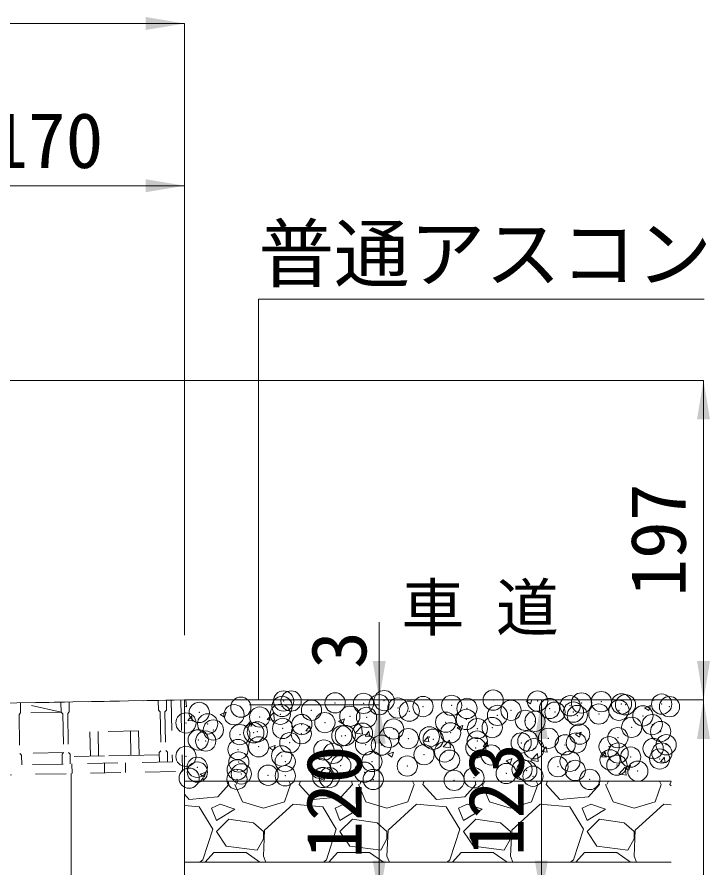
# Model space of a CAD drawing. Units: millimetres at full size. Extents: x 0 to 26200, y 7460 to 13400.
# Drawn here: x 5370 to 5797, y 11394 to 11919 of the extents above; entities that cross this region are included whole.
import ezdxf
from ezdxf.enums import TextEntityAlignment as Align

# ---------------------------------------------------------------- set-up
doc = ezdxf.new("R2010")
doc.units = ezdxf.units.MM
doc.header["$LTSCALE"] = 25
doc.header["$PDMODE"] = 32
doc.header["$PDSIZE"] = 12.5
doc.linetypes.add('USER1', pattern=[1.35, 0.75, -0.6])
for name, color, linetype, lineweight in [('側溝・本体', 7, 'Continuous', 9), ('基礎', 3, 'Continuous', 20), ('寸法線', 7, 'Continuous', 9), ('引出線', 4, 'Continuous', 9), ('本体', 2, 'Continuous', 20), ('舗装・基礎', 7, 'Continuous', 5), ('ｸﾞﾚｰﾁﾝｸﾞ', 7, 'USER1', 5)]:
    doc.layers.add(name, color=color, linetype=linetype, lineweight=lineweight)
doc.layers.add('文字', color=7, linetype='Continuous')
doc.styles.add('ＭＳ ゴシック', font='')
doc.styles.get('ＭＳ ゴシック').set_extended_font_data('MS Gothic')

# ---------------------------------------------------------------- blocks, each defined once
blk = doc.blocks.new('filled_arrow')
at = {"color": 0, "linetype": 'Continuous', "lineweight": -2}
blk.add_solid([(7.5, 1.25), (0, 0), (7.5, -1.25)], dxfattribs=at)

msp = doc.modelspace()

# ---------------------------------------------------------------- linework, layer by layer
at = {"layer": '側溝・本体'}
msp.add_line((5403.05, 11452.68), (5403.05, 11375.09), dxfattribs=at)
at = {"layer": '基礎'}
for p, q in [((5473.05, 11498.09), (5773.05, 11498.09)), ((5473.05, 11448.09), (5773.05, 11448.09)), ((5473.05, 11398.09), (5773.05, 11398.09))]:
    msp.add_line(p, q, dxfattribs=at)
at = {"layer": '寸法線', "lineweight": 13}
for p, q in [((4933.05, 11915.09), (5473.05, 11915.09)), ((5473.05, 11538.09), (5473.05, 11915.09)), ((5303.05, 11815.09), (5473.05, 11815.09)), ((5473.05, 11538.09), (5473.05, 11815.09)), ((5333.05, 11695.09), (5793.05, 11695.09)), ((5793.05, 11498.09), (5793.05, 11695.09)), ((5593.05, 11447.09), (5593.05, 11546.09)), ((5513.05, 11498.09), (5793.05, 11498.09)), ((5513.05, 11498.09), (5793.05, 11498.09)), ((5513.05, 11498.09), (5593.05, 11498.09)), ((5513.05, 11498.09), (5693.05, 11498.09)), ((5513.05, 11495.09), (5593.05, 11495.09)), ((5513.05, 11495.09), (5593.05, 11495.09)), ((5593.05, 11375.09), (5593.05, 11495.09)), ((5693.05, 11498.09), (5693.05, 11375.09)), ((5793.05, 11498.09), (5793.05, 10715.09)), ((5693.05, 11423.09), (5693.05, 11317.09))]:
    msp.add_line(p, q, dxfattribs=at)
at = {"layer": '引出線'}
msp.add_lwpolyline([(5518.54, 11498.09), (5518.54, 11745.13), (5793.38, 11745.13)], dxfattribs=at)
at = {"layer": '本体'}
for p, q in [((5473.05, 11498.09), (5309.82, 11495.21)), ((5473.05, 11375.09), (5473.05, 11498.09))]:
    msp.add_line(p, q, dxfattribs=at)
at = {"layer": '舗装・基礎'}
for p, q in [((5473.05, 11497.87), (5473.25, 11498.09)), ((5474.29, 11493.76), (5473.78, 11498.09)), ((5683.73, 11497.32), (5686.26, 11495.62)), ((5683.76, 11497.37), (5685.61, 11498.09)), ((5686.26, 11495.62), (5687.09, 11498.09)), ((5756.76, 11493.31), (5760.32, 11494.67)), ((5759.27, 11491.55), (5760.3, 11494.62)), ((5759.44, 11498.08), (5759.44, 11498.09)), ((5759.44, 11498.08), (5762.47, 11497.81)), ((5762.41, 11497.8), (5762.35, 11498.09)), ((5473.05, 11493.98), (5474.29, 11493.78)), ((5495.04, 11489.07), (5497.56, 11487.37)), ((5495.06, 11489.13), (5498.62, 11490.49)), ((5497.57, 11487.37), (5498.6, 11490.44)), ((5524, 11486.06), (5527.95, 11490.18)), ((5528.5, 11485.36), (5527.94, 11490.18)), ((5756.74, 11493.25), (5759.27, 11491.55)), ((5474.99, 11485.37), (5477.44, 11488.29)), ((5474.99, 11485.37), (5478.03, 11485.1)), ((5477.96, 11485.09), (5477.37, 11488.27)), ((5511.43, 11482.18), (5513.88, 11485.1)), ((5514.4, 11481.9), (5513.81, 11485.09)), ((5523.99, 11486.08), (5528.51, 11485.37)), ((5568.04, 11485), (5570.57, 11483.3)), ((5568.07, 11485.06), (5571.62, 11486.42)), ((5570.57, 11483.3), (5571.6, 11486.37)), ((5511.43, 11482.18), (5514.46, 11481.91)), ((5547.86, 11478.99), (5550.31, 11481.91)), ((5547.86, 11478.99), (5550.9, 11478.73)), ((5550.84, 11478.71), (5550.25, 11481.9)), ((5578.21, 11477.65), (5582.17, 11481.77)), ((5582.72, 11476.95), (5582.16, 11481.77)), ((5584.3, 11475.81), (5586.75, 11478.73)), ((5587.27, 11475.53), (5586.68, 11478.71)), ((5641.05, 11480.94), (5643.58, 11479.23)), ((5641.07, 11480.99), (5644.63, 11482.35)), ((5643.58, 11479.23), (5644.61, 11482.3)), ((5578.2, 11477.67), (5582.72, 11476.97)), ((5584.3, 11475.8), (5587.34, 11475.54)), ((5620.74, 11472.62), (5623.19, 11475.54)), ((5623.71, 11472.34), (5623.12, 11475.52)), ((5632.43, 11469.24), (5636.38, 11473.36)), ((5636.93, 11468.54), (5636.37, 11473.36)), ((5714.06, 11476.87), (5716.58, 11475.16)), ((5714.08, 11476.92), (5717.64, 11478.29)), ((5716.58, 11475.16), (5717.61, 11478.23)), ((5525.36, 11468.62), (5527.89, 11466.92)), ((5525.38, 11468.67), (5528.94, 11470.04)), ((5527.89, 11466.92), (5528.92, 11469.99)), ((5620.74, 11472.62), (5623.77, 11472.35)), ((5632.42, 11469.26), (5636.94, 11468.56)), ((5657.17, 11469.43), (5659.62, 11472.35)), ((5657.17, 11469.43), (5660.21, 11469.16)), ((5660.15, 11469.15), (5659.56, 11472.33)), ((5693.61, 11466.24), (5696.06, 11469.16)), ((5696.58, 11465.96), (5695.99, 11469.15)), ((5598.37, 11464.55), (5600.89, 11462.85)), ((5598.39, 11464.6), (5601.95, 11465.97)), ((5600.89, 11462.85), (5601.92, 11465.92)), ((5686.64, 11460.83), (5690.6, 11464.96)), ((5691.15, 11460.13), (5690.59, 11464.95)), ((5693.61, 11466.24), (5696.65, 11465.97)), ((5730.05, 11463.06), (5732.5, 11465.97)), ((5730.05, 11463.05), (5733.08, 11462.79)), ((5733.02, 11462.77), (5732.43, 11465.96)), ((5766.49, 11459.87), (5768.93, 11462.79)), ((5769.46, 11459.59), (5768.87, 11462.77)), ((5671.37, 11460.48), (5673.9, 11458.78)), ((5671.4, 11460.54), (5674.95, 11461.9)), ((5673.9, 11458.78), (5674.93, 11461.85)), ((5686.64, 11460.85), (5691.15, 11460.15)), ((5744.4, 11456.47), (5747.96, 11457.83)), ((5746.91, 11454.71), (5747.94, 11457.78)), ((5766.48, 11459.86), (5769.52, 11459.6)), ((5482.68, 11452.24), (5485.2, 11450.53)), ((5482.7, 11452.29), (5486.26, 11453.65)), ((5485.2, 11450.53), (5486.23, 11453.6)), ((5740.85, 11452.44), (5745.37, 11451.74)), ((5740.86, 11452.42), (5744.82, 11456.55)), ((5744.38, 11456.41), (5746.9, 11454.71)), ((5745.37, 11451.72), (5744.81, 11456.55)), ((5482.82, 11448.09), (5484.49, 11450.08)), ((5484.79, 11448.09), (5484.42, 11450.06)), ((5500.28, 11445.93), (5499.85, 11448.09)), ((5504.86, 11445.93), (5505.78, 11448.09)), ((5537.39, 11448.09), (5538.38, 11445.93)), ((5543.72, 11445.93), (5544.53, 11448.09)), ((5555.68, 11448.17), (5555.8, 11448.09)), ((5555.71, 11448.22), (5559.26, 11449.59)), ((5558.76, 11448.09), (5559.24, 11449.53)), ((5576.48, 11445.93), (5576.05, 11448.09)), ((5581.06, 11445.93), (5581.98, 11448.09)), ((5613.59, 11448.09), (5614.58, 11445.93)), ((5619.92, 11445.93), (5620.73, 11448.09)), ((5652.68, 11445.93), (5652.25, 11448.09)), ((5657.26, 11445.93), (5658.18, 11448.09)), ((5689.79, 11448.09), (5690.78, 11445.93)), ((5696.12, 11445.93), (5696.93, 11448.09)), ((5728.88, 11445.93), (5728.45, 11448.09)), ((5733.46, 11445.93), (5734.38, 11448.09)), ((5765.99, 11448.09), (5766.98, 11445.93)), ((5772.32, 11445.93), (5773.05, 11447.87)), ((5500.28, 11445.93), (5493.43, 11438.31)), ((5504.09, 11445.93), (5508.67, 11435.27)), ((5534.57, 11435.27), (5538.38, 11445.93)), ((5552.1, 11436.79), (5543.72, 11445.93)), ((5576.48, 11445.93), (5569.63, 11438.31)), ((5580.29, 11445.93), (5584.87, 11435.27)), ((5610.77, 11435.27), (5614.58, 11445.93)), ((5628.3, 11436.79), (5619.92, 11445.93)), ((5652.68, 11445.93), (5645.83, 11438.31)), ((5656.49, 11445.93), (5661.07, 11435.27)), ((5686.97, 11435.27), (5690.78, 11445.93)), ((5704.5, 11436.79), (5696.12, 11445.93)), ((5728.88, 11445.93), (5722.03, 11438.31)), ((5732.69, 11445.93), (5737.27, 11435.27)), ((5763.17, 11435.27), (5766.98, 11445.93)), ((5773.05, 11445.14), (5772.32, 11445.93)), ((5475.9, 11436.79), (5473.05, 11439.9)), ((5493.43, 11438.31), (5475.9, 11436.79)), ((5569.63, 11438.31), (5552.1, 11436.79)), ((5645.83, 11438.31), (5628.3, 11436.79)), ((5722.03, 11438.31), (5704.5, 11436.79)), ((5482, 11432.22), (5473.05, 11432.96)), ((5490.38, 11418.5), (5482, 11432.22)), ((5494.95, 11433.74), (5489.62, 11431.46)), ((5489.62, 11431.46), (5492.66, 11423.84)), ((5504.09, 11430.69), (5494.95, 11433.74)), ((5508.67, 11435.27), (5521.62, 11431.46)), ((5521.62, 11431.46), (5534.57, 11435.27)), ((5539.91, 11433.74), (5522.38, 11417.74)), ((5558.2, 11432.22), (5539.91, 11433.74)), ((5566.58, 11418.5), (5558.2, 11432.22)), ((5571.15, 11433.74), (5565.82, 11431.46)), ((5565.82, 11431.46), (5568.86, 11423.84)), ((5580.29, 11430.69), (5571.15, 11433.74)), ((5584.87, 11435.27), (5597.82, 11431.46)), ((5597.82, 11431.46), (5610.77, 11435.27)), ((5616.11, 11433.74), (5598.58, 11417.74)), ((5634.4, 11432.22), (5616.11, 11433.74)), ((5642.78, 11418.5), (5634.4, 11432.22)), ((5647.35, 11433.74), (5642.02, 11431.46)), ((5642.02, 11431.46), (5645.06, 11423.84)), ((5656.49, 11430.69), (5647.35, 11433.74)), ((5661.07, 11435.27), (5674.02, 11431.46)), ((5674.02, 11431.46), (5686.97, 11435.27)), ((5692.31, 11433.74), (5674.78, 11417.74)), ((5710.6, 11432.22), (5692.31, 11433.74)), ((5718.98, 11418.5), (5710.6, 11432.22)), ((5723.55, 11433.74), (5718.22, 11431.46)), ((5718.22, 11431.46), (5721.26, 11423.84)), ((5732.69, 11430.69), (5723.55, 11433.74)), ((5737.27, 11435.27), (5750.22, 11431.46)), ((5750.22, 11431.46), (5763.17, 11435.27)), ((5768.51, 11433.74), (5750.98, 11417.74)), ((5773.05, 11433.36), (5768.51, 11433.74)), ((5492.66, 11423.84), (5504.09, 11430.69)), ((5568.86, 11423.84), (5580.29, 11430.69)), ((5645.06, 11423.84), (5656.49, 11430.69)), ((5721.26, 11423.84), (5732.69, 11430.69)), ((5500.28, 11424.6), (5492.66, 11416.98)), ((5515.52, 11422.31), (5500.28, 11424.6)), ((5521.62, 11416.98), (5515.52, 11422.31)), ((5576.48, 11424.6), (5568.86, 11416.98)), ((5591.72, 11422.31), (5576.48, 11424.6)), ((5597.82, 11416.98), (5591.72, 11422.31)), ((5652.68, 11424.6), (5645.06, 11416.98)), ((5667.92, 11422.31), (5652.68, 11424.6)), ((5674.02, 11416.98), (5667.92, 11422.31)), ((5728.88, 11424.6), (5721.26, 11416.98)), ((5744.12, 11422.31), (5728.88, 11424.6)), ((5750.22, 11416.98), (5744.12, 11422.31)), ((5484.28, 11399.45), (5490.38, 11418.5)), ((5492.66, 11416.98), (5498.76, 11407.83)), ((5522.38, 11417.74), (5521.62, 11401.74)), ((5521.62, 11412.41), (5521.62, 11416.98)), ((5560.48, 11399.45), (5566.58, 11418.5)), ((5568.86, 11416.98), (5574.96, 11407.83)), ((5598.58, 11417.74), (5597.82, 11401.74)), ((5597.82, 11412.41), (5597.82, 11416.98)), ((5636.68, 11399.45), (5642.78, 11418.5)), ((5645.06, 11416.98), (5651.16, 11407.83)), ((5674.78, 11417.74), (5674.02, 11401.74)), ((5674.02, 11412.41), (5674.02, 11416.98)), ((5712.88, 11399.45), (5718.98, 11418.5)), ((5721.26, 11416.98), (5727.36, 11407.83)), ((5750.98, 11417.74), (5750.22, 11401.74)), ((5750.22, 11412.41), (5750.22, 11416.98)), ((5517.81, 11405.55), (5521.62, 11412.41)), ((5594.01, 11405.55), (5597.82, 11412.41)), ((5670.21, 11405.55), (5674.02, 11412.41)), ((5746.41, 11405.55), (5750.22, 11412.41)), ((5498.76, 11407.83), (5517.81, 11405.55)), ((5574.96, 11407.83), (5594.01, 11405.55)), ((5651.16, 11407.83), (5670.21, 11405.55)), ((5727.36, 11407.83), (5746.41, 11405.55)), ((5485.8, 11398.09), (5491.14, 11404.02)), ((5491.14, 11404.02), (5510.95, 11404.02)), ((5510.95, 11404.02), (5519.53, 11398.09)), ((5521.62, 11401.74), (5523.16, 11398.09)), ((5562, 11398.09), (5567.34, 11404.02)), ((5567.34, 11404.02), (5587.15, 11404.02)), ((5587.15, 11404.02), (5595.73, 11398.09)), ((5597.82, 11401.74), (5599.36, 11398.09)), ((5638.2, 11398.09), (5643.54, 11404.02)), ((5643.54, 11404.02), (5663.35, 11404.02)), ((5663.35, 11404.02), (5671.93, 11398.09)), ((5674.02, 11401.74), (5675.56, 11398.09)), ((5714.4, 11398.09), (5719.74, 11404.02)), ((5719.74, 11404.02), (5739.55, 11404.02)), ((5739.55, 11404.02), (5748.13, 11398.09)), ((5750.22, 11401.74), (5751.76, 11398.09)), ((5482.51, 11398.09), (5484.28, 11399.45)), ((5558.71, 11398.09), (5560.48, 11399.45)), ((5634.91, 11398.09), (5636.68, 11399.45)), ((5711.11, 11398.09), (5712.88, 11399.45))]:
    msp.add_line(p, q, dxfattribs=at)
for p in [(5507.72, 11493.61), (5533.14, 11494.06), (5534.1, 11497.42), (5538.72, 11497.42), (5565.84, 11496.28), (5583.37, 11495.98), (5592.96, 11495.13), (5596.09, 11497.65), (5620.07, 11493.99), (5637.7, 11494.73), (5663.35, 11497.98), (5690.72, 11497.37), (5710.8, 11494.48), (5717.84, 11496.23), (5730.04, 11497.01), (5742.47, 11495.64), (5744.95, 11495.08), (5767.25, 11495.51), (5772.07, 11493.93), (5482.06, 11490.36), (5503.52, 11488.98), (5532.05, 11489.22), (5551.29, 11491.75), (5574.94, 11487.99), (5604.57, 11493.08), (5611.61, 11491.15), (5647.19, 11492.84), (5666, 11488.58), (5674.31, 11491.69), (5698.08, 11492.8), (5701.43, 11490.55), (5712.85, 11490.56), (5715.2, 11488.45), (5728.55, 11489.4), (5740.86, 11491.7), (5755.66, 11488.26), (5473.89, 11483.89), (5487.25, 11483.32), (5519.33, 11487.54), (5545.32, 11482.91), (5559.57, 11484.09), (5585.23, 11487.34), (5634.04, 11484.37), (5646.76, 11486.04), (5683.22, 11485.47), (5689.12, 11484.88), (5761.48, 11482.87), (5490.78, 11479.57), (5515.69, 11477.82), (5517.9, 11478.42), (5533.49, 11480.51), (5582.72, 11477.61), (5601.96, 11480.15), (5637.08, 11477.81), (5653.6, 11480.38), (5662.74, 11481.07), (5748.76, 11481.2), (5766.63, 11478.6), (5481.44, 11473.45), (5486.06, 11472.74), (5507.1, 11476.7), (5545.02, 11477.28), (5570, 11475.94), (5572.14, 11476.13), (5599.26, 11474.99), (5611, 11474.24), (5623.97, 11475.3), (5626.37, 11473.84), (5653.49, 11472.7), (5684.72, 11472.76), (5697.44, 11474.44), (5716.68, 11476.97), (5740.25, 11474.79), (5505.97, 11467.51), (5518.68, 11469.18), (5537.92, 11471.72), (5558.95, 11467.18), (5584.61, 11470.43), (5594.34, 11470.21), (5652.64, 11468.54), (5680.61, 11471.55), (5688.5, 11467.96), (5707.73, 11470.4), (5714.59, 11471.54), (5734.85, 11469.26), (5761.96, 11468.11), (5770, 11470.42), (5473.88, 11463.28), (5532.87, 11463.6), (5564.72, 11465.13), (5620.68, 11464.33), (5633.4, 11466.01), (5662.12, 11464.16), (5740.38, 11465.33), (5748.11, 11462.83), (5766.01, 11461.69), (5767.35, 11465.37), (5480.82, 11456.54), (5506.48, 11459.79), (5535.09, 11460.04), (5569.36, 11457.58), (5588.6, 11460.11), (5610.38, 11457.33), (5636.46, 11460.9), (5703.31, 11456.94), (5710.75, 11460.24), (5735.4, 11461.16), (5739.63, 11457.88), (5480.89, 11453.61), (5505.47, 11454.96), (5508.01, 11452.47), (5524.56, 11451.68), (5535.13, 11451.32), (5556.64, 11455.9), (5583.99, 11453.52), (5671.36, 11452.73), (5681.12, 11455.16), (5684.07, 11454.4), (5713.97, 11454.63), (5752.55, 11454.18), (5475.84, 11449.87), (5505.32, 11449.15), (5558.33, 11450.27), (5562.25, 11450.17), (5589.36, 11449.03), (5639.27, 11448.5), (5651.5, 11450.07), (5687.89, 11451.05), (5722.92, 11449.09)]:
    msp.add_point(p, dxfattribs=at)
at = {"layer": 'ｸﾞﾚｰﾁﾝｸﾞ'}
for p, q in [((5177.84, 11492.18), (5470.78, 11498.04)), ((5396.92, 11490.56), (5371.8, 11496.06)), ((5371.8, 11496.06), (5371.92, 11490.06)), ((5396.8, 11496.56), (5396.92, 11490.56)), ((5401.79, 11496.66), (5401.91, 11490.66)), ((5456.78, 11497.76), (5456.9, 11491.76)), ((5461.78, 11497.86), (5461.9, 11491.86)), ((5464.78, 11497.92), (5465.54, 11459.93)), ((5470.78, 11498.04), (5471.66, 11454.05)), ((5371.92, 11490.06), (5370.94, 11489.04)), ((5370.94, 11489.04), (5371.42, 11465.05)), ((5396.92, 11490.56), (5371.92, 11490.06)), ((5396.92, 11490.56), (5397.94, 11489.58)), ((5397.94, 11489.58), (5398.42, 11465.59)), ((5401.91, 11490.66), (5400.93, 11489.64)), ((5400.93, 11489.64), (5401.41, 11465.65)), ((5456.9, 11491.76), (5457.92, 11490.78)), ((5457.92, 11490.78), (5458.4, 11466.79)), ((5461.9, 11491.86), (5460.92, 11490.84)), ((5460.92, 11490.84), (5461.4, 11466.85)), ((5444.66, 11479.02), (5414.66, 11478.42)), ((5444.66, 11479.02), (5414.66, 11478.42)), ((5414.66, 11478.42), (5414.96, 11463.42)), ((5414.66, 11478.42), (5414.96, 11463.42)), ((5419.66, 11478.52), (5419.96, 11463.52)), ((5419.66, 11478.52), (5419.96, 11463.52)), ((5439.66, 11478.92), (5439.96, 11463.92)), ((5439.66, 11478.92), (5439.96, 11463.92)), ((5444.66, 11479.02), (5444.96, 11464.02)), ((5444.66, 11479.02), (5444.96, 11464.02)), ((5398.42, 11465.59), (5371.42, 11465.05)), ((5372.44, 11464.07), (5371.42, 11465.05)), ((5372.56, 11458.07), (5372.44, 11464.07)), ((5397.44, 11464.57), (5398.42, 11465.59)), ((5397.56, 11458.57), (5397.44, 11464.57)), ((5402.43, 11464.67), (5401.41, 11465.65)), ((5402.55, 11458.67), (5402.43, 11464.67)), ((5457.45, 11464.27), (5402.46, 11463.17)), ((5444.96, 11464.02), (5414.96, 11463.42)), ((5444.96, 11464.02), (5414.96, 11463.42)), ((5457.42, 11465.77), (5458.4, 11466.79)), ((5457.54, 11459.77), (5457.42, 11465.77)), ((5462.42, 11465.87), (5461.4, 11466.85)), ((5462.54, 11459.87), (5462.42, 11465.87)), ((5465.54, 11459.93), (5178.6, 11454.19)), ((5403.55, 11458.69), (5403.67, 11452.69)), ((5403.55, 11458.69), (5403.67, 11452.69)), ((5423.67, 11453.09), (5423.55, 11459.09)), ((5423.67, 11453.09), (5423.55, 11459.09)), ((5436.67, 11453.35), (5436.55, 11459.35)), ((5436.67, 11453.35), (5436.55, 11459.35)), ((5178.72, 11448.19), (5471.66, 11454.05))]:
    msp.add_line(p, q, dxfattribs=at)

# ---------------------------------------------------------------- block references
at = {"layer": '寸法線', "lineweight": 13, "xscale": 3.2, "yscale": 3.2}
for p, rotation in [((5473.05, 11915.09), 180), ((5473.05, 11815.09), 180), ((5793.05, 11695.09), 270), ((5593.05, 11498.09), 90), ((5793.05, 11498.09), 90), ((5593.05, 11495.09), 270), ((5593.05, 11495.09), 270), ((5693.05, 11498.09), 270), ((5793.05, 11498.09), 270), ((5593.05, 11375.09), 90), ((5693.05, 11375.09), 90), ((5693.05, 11375.09), 90)]:
    msp.add_blockref('filled_arrow', p, dxfattribs=dict(at, rotation=rotation))
at = {"layer": '引出線', "xscale": 0.133, "yscale": 0.133, "rotation": 90}
msp.add_blockref('filled_arrow', (5518.54, 11498.09), dxfattribs=at)

# ---------------------------------------------------------------- texts
at = {"layer": '寸法線', "style": 'ＭＳ ゴシック'}
msp.add_text('170', height=34.18, dxfattribs=at).set_placement((5388.05, 11843.09), align=Align.MIDDLE_CENTER)
for s, p in [('197', (5765.05, 11596.59)), ('3', (5568.05, 11528.91)), ('123', (5665.05, 11436.59)), ('120', (5565.05, 11435.09))]:
    msp.add_text(s, height=34.18, rotation=90, dxfattribs=at).set_placement(p, align=Align.MIDDLE_CENTER)
at = {"layer": '引出線', "style": 'ＭＳ ゴシック'}
msp.add_text('普通アスコン', height=34.18, dxfattribs=at).set_placement((5518.54, 11790.34), align=Align.TOP_LEFT)
at = {"layer": '文字', "style": 'ＭＳ ゴシック'}
msp.add_text('車 道', height=28.48, dxfattribs=at).set_placement((5655.27, 11555.09), align=Align.MIDDLE_CENTER)

doc.saveas('drawing.dxf')
